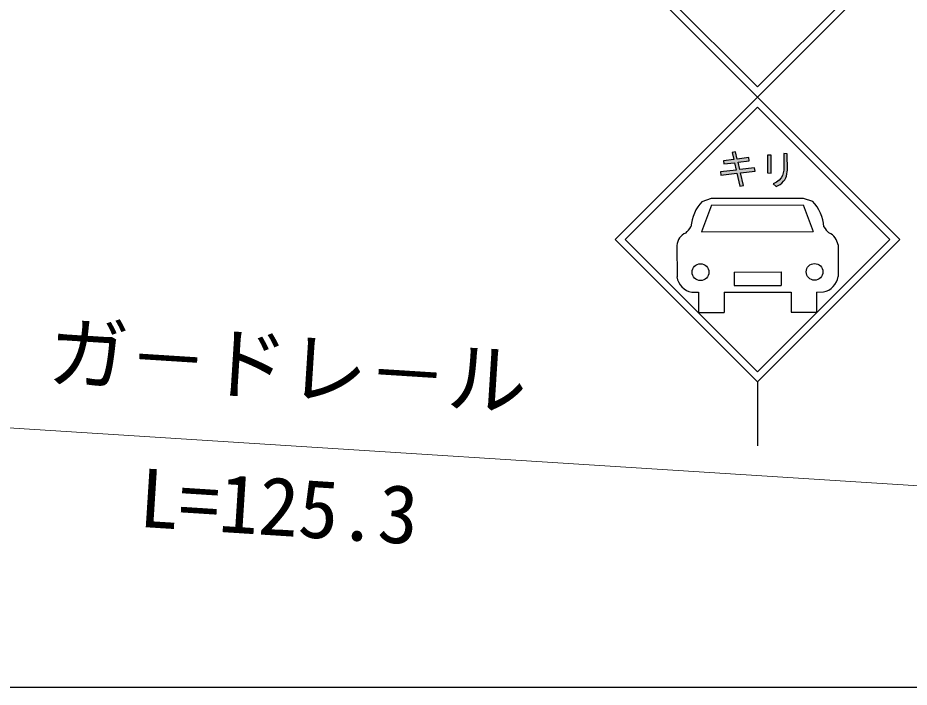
# Model space of a CAD drawing. Units: millimetres, scale not verified. Extents: x 40000 to 680000, y 20000 to 380000.
# Drawn here: x 232976 to 260860, y 205000 to 225940 of the extents above; entities that cross this region are included whole.
import ezdxf
from ezdxf.enums import TextEntityAlignment as Align

# ---------------------------------------------------------------- set-up
doc = ezdxf.new("R2010")
doc.units = ezdxf.units.MM
doc.header["$LTSCALE"] = 1000
for name, color, linetype, lineweight in [('M-STR-HTXT', 7, 'Continuous', 13), ('M-STR-STRC', 7, 'Continuous', 25), ('M-TTL-BAND', 7, 'Continuous', 25)]:
    doc.layers.add(name, color=color, linetype=linetype, lineweight=lineweight)
doc.styles.add('@ＭＳ ゴシック', font='')
doc.styles.add('ＭＳ ゴシック', font='')
doc.styles.get('@ＭＳ ゴシック').set_extended_font_data('@MS Gothic')
doc.styles.get('ＭＳ ゴシック').set_extended_font_data('MS Gothic')

msp = doc.modelspace()

# ---------------------------------------------------------------- hatches: boundary and pattern name
at = {"layer": 'M-STR-STRC'}
for points in [[(255448, 221174), (255400, 221405), (255063, 221369), (255048, 221470), (255370, 221510), (255319, 221731), (255430, 221750), (255480, 221521), (255843, 221565), (255854, 221467), (255511, 221423), (255563, 221190), (256023, 221244), (256040, 221141), (255582, 221092), (255676, 220692), (255566, 220673), (255473, 221075), (254972, 221016), (254959, 221119)], [(256922, 221086), (256937, 221174), (256937, 221314), (256936, 221691), (257046, 221689), (257050, 221175), (257044, 221126), (257036, 221057), (257021, 220989), (256996, 220932), (256966, 220875), (256930, 220827), (256878, 220770), (256823, 220730), (256762, 220692), (256703, 220662), (256606, 220743), (256705, 220797), (256789, 220861), (256852, 220932), (256894, 221004)], [(256429, 221640), (256542, 221640), (256540, 221084), (256429, 221086)]]:
    msp.add_hatch(color=256, dxfattribs=at).paths.add_polyline_path(points)

# ---------------------------------------------------------------- linework, layer by layer
at = {"layer": 'M-STR-HTXT'}
msp.add_line((304248, 208556), (178286, 216582), dxfattribs=at)
at = {"layer": 'M-STR-STRC'}
for p, q in [((251660, 227914), (256114, 223459)), ((251978, 227914), (256114, 223777)), ((256114, 223459), (260569, 227914)), ((256114, 223777), (260251, 227914)), ((256114, 223459), (251660, 219005)), ((260569, 219005), (256114, 223459)), ((256114, 223141), (251978, 219005)), ((260251, 219005), (256114, 223141)), ((255430, 221750), (255319, 221731)), ((255319, 221731), (255370, 221510)), ((255480, 221521), (255430, 221750)), ((256936, 221691), (256937, 221314)), ((257046, 221689), (256936, 221691)), ((257050, 221175), (257046, 221689)), ((255370, 221510), (255048, 221470)), ((255048, 221470), (255063, 221369)), ((255063, 221369), (255400, 221405)), ((255400, 221405), (255448, 221174)), ((255843, 221565), (255480, 221521)), ((255511, 221423), (255854, 221467)), ((255563, 221190), (255511, 221423)), ((255854, 221467), (255843, 221565)), ((256429, 221640), (256429, 221086)), ((256542, 221640), (256429, 221640)), ((256540, 221084), (256542, 221640)), ((255448, 221174), (254959, 221119)), ((254959, 221119), (254972, 221016)), ((256023, 221244), (255563, 221190)), ((255582, 221092), (256040, 221141)), ((256040, 221141), (256023, 221244)), ((256937, 221174), (256922, 221086)), ((256937, 221314), (256937, 221174)), ((257036, 221057), (257044, 221126)), ((257044, 221126), (257050, 221175)), ((254972, 221016), (255473, 221075)), ((255473, 221075), (255566, 220673)), ((255676, 220692), (255582, 221092)), ((256429, 221086), (256540, 221084)), ((256789, 220861), (256705, 220797)), ((256852, 220932), (256789, 220861)), ((256894, 221004), (256852, 220932)), ((256922, 221086), (256894, 221004)), ((256930, 220827), (256966, 220875)), ((256966, 220875), (256996, 220932)), ((256996, 220932), (257021, 220989)), ((257021, 220989), (257036, 221057)), ((255566, 220673), (255676, 220692)), ((256705, 220797), (256606, 220743)), ((256606, 220743), (256703, 220662)), ((256703, 220662), (256762, 220692)), ((256762, 220692), (256823, 220730)), ((256823, 220730), (256878, 220770)), ((256878, 220770), (256930, 220827)), ((254386, 220194), (254681, 220294)), ((254681, 220294), (257540, 220301)), ((257540, 220301), (257836, 220203)), ((254681, 220084), (254368, 219244)), ((254681, 220084), (257541, 220091)), ((257541, 220091), (257858, 219252)), ((254368, 219244), (257858, 219252)), ((251660, 219005), (256114, 214550)), ((251978, 219005), (256114, 214868)), ((256114, 214550), (260569, 219005)), ((256114, 214868), (260251, 219005)), ((253594, 218822), (253597, 217834)), ((258634, 218834), (258637, 217847)), ((255381, 217986), (256851, 217990)), ((255381, 217986), (255382, 217566)), ((256851, 217990), (256852, 217570)), ((255382, 217566), (256852, 217570)), ((254058, 217353), (254273, 217353)), ((254273, 217353), (254274, 216723)), ((255068, 217355), (257168, 217361)), ((255068, 217355), (255069, 216725)), ((257168, 217361), (257169, 216731)), ((257963, 217362), (258177, 217363)), ((257963, 217362), (257964, 216732)), ((254274, 216723), (255069, 216725)), ((257169, 216731), (257964, 216732)), ((256114, 214550), (256114, 212550))]:
    msp.add_line(p, q, dxfattribs=at)
for centre in [(254331, 217984), (257901, 217992)]:
    msp.add_circle(centre, 262, dxfattribs=at)
for centre, radius, start, end in [((255294, 219315), 1264, 135.9115, 175.9173), ((256932, 219319), 1264, 3.6185, 44.3673), ((254046, 218790), 453, 113.1, 175.9937), ((253386, 219776), 746, 310.2617, 330.1515), ((258830, 219774), 739, 210.5513, 229.6164), ((258147, 218764), 492, 8.2525, 65.529), ((254171, 217924), 582, 188.8263, 258.7533), ((258061, 217933), 582, 281.5255, 351.4525)]:
    msp.add_arc(centre, radius, start, end, dxfattribs=at)
at = {"layer": 'M-TTL-BAND'}
msp.add_line((40000, 205000), (579000, 205000), dxfattribs=at)

# ---------------------------------------------------------------- texts
at = {"layer": 'M-STR-HTXT', "style": 'ＭＳ ゴシック'}
msp.add_text('ガ－ドレ－ル', height=1833, rotation=356.354, dxfattribs=at).set_placement((241331, 213567), align=Align.BOTTOM_CENTER)
at = {"layer": 'M-STR-HTXT', "style": '@ＭＳ ゴシック'}
msp.add_text('L=125.3', height=1833, rotation=356.354, dxfattribs=at).set_placement((241204, 211571), align=Align.TOP_CENTER)

doc.saveas('drawing.dxf')
